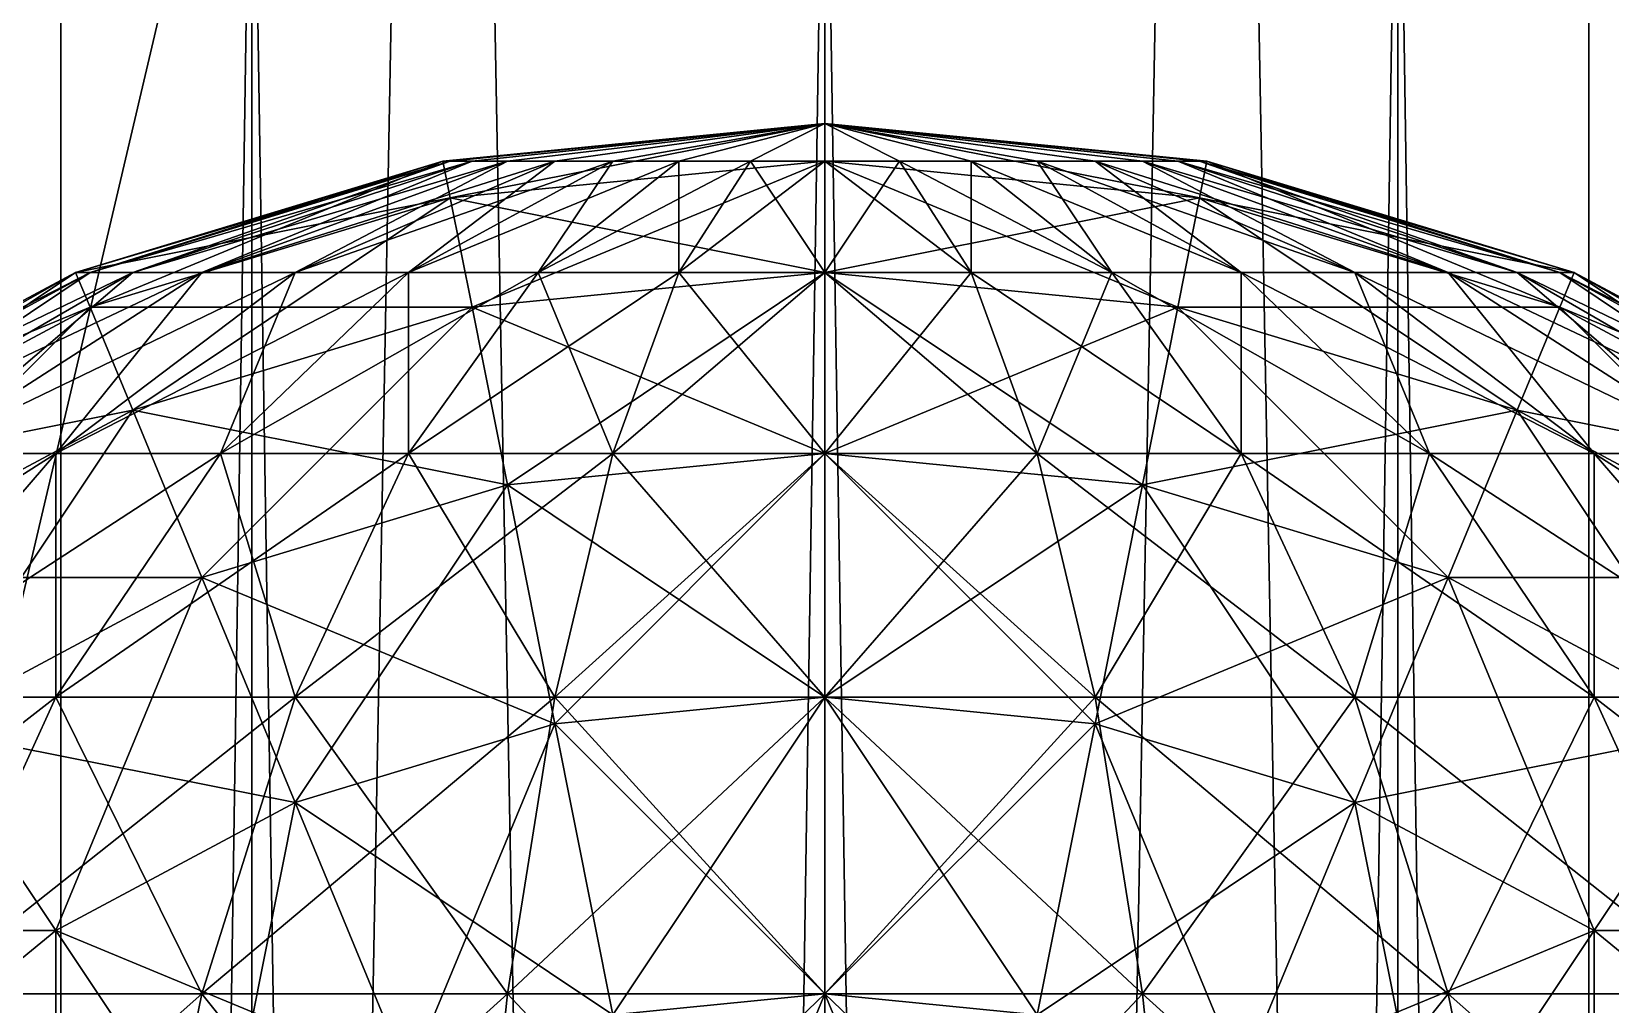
# Model space of a CAD drawing. Header units: millimetres. Extents: x -510 to 550, y -577 to 577.
# Drawn here: x 426.76 to 433.21, y -380.6 to -376.62 of the extents above; entities that cross this region are included whole.
import ezdxf

# ---------------------------------------------------------------- set-up
doc = ezdxf.new("R2010")
doc.units = ezdxf.units.MM
for name, color, linetype, true_color in [('front_right_fork_1', 7, 'Continuous', 0x5c6b75), ('front_right_fork_top', 7, 'Continuous', 0x5c6b75), ('front_right_support_collision', 7, 'Continuous', 0x5c6b75), ('structure_right_front_axle', 7, 'Continuous', 0x5c6b75), ('structure_right_front_bridge', 7, 'Continuous', 0x5c6b75)]:
    doc.layers.add(name, color=color, linetype=linetype, true_color=true_color)

msp = doc.modelspace()

# ---------------------------------------------------------------- linework, layer by layer
at = {"layer": 'front_right_fork_1', "true_color": 0x5c6b75}
for points in [[(430, -377.1537, -281.5607), (428.4393, -377.1537, -280), (430, -377, -280)], [(430, -377, -280), (428.4393, -377.1537, -280), (428.4393, -377.1537, -145)], [(430, -377, -280), (428.4393, -377.1537, -145), (430, -377, -145)], [(430, -377, -145), (428.4393, -377.1537, -145), (428.4693, -377.3045, -143.4393)], [(430, -377, -145), (428.4693, -377.3045, -143.4393), (430, -377.1537, -143.4393)], [(431.5307, -377.3045, -281.5607), (430, -377.1537, -281.5607), (430, -377, -280)], [(431.5307, -377.3045, -281.5607), (430, -377, -280), (431.5607, -377.1537, -280)], [(431.5607, -377.1537, -280), (430, -377, -280), (430, -377, -145)], [(431.5607, -377.1537, -280), (430, -377, -145), (431.5607, -377.1537, -145)], [(431.5607, -377.1537, -145), (430, -377, -145), (430, -377.1537, -143.4393)], [(428.4693, -377.3045, -281.5607), (426.9385, -377.609, -280), (428.4393, -377.1537, -280)], [(428.4393, -377.1537, -280), (426.9385, -377.609, -280), (426.9385, -377.609, -145)], [(428.4393, -377.1537, -280), (426.9385, -377.609, -145), (428.4393, -377.1537, -145)], [(428.4393, -377.1537, -145), (426.9385, -377.609, -145), (426.9974, -377.751, -143.4393)], [(428.4393, -377.1537, -145), (426.9974, -377.751, -143.4393), (428.4693, -377.3045, -143.4393)], [(430, -377.1537, -281.5607), (428.4693, -377.3045, -281.5607), (428.4393, -377.1537, -280)], [(430, -377.609, -283.0615), (428.4693, -377.3045, -281.5607), (430, -377.1537, -281.5607)], [(430, -377.1537, -143.4393), (428.4693, -377.3045, -143.4393), (428.5581, -377.751, -141.9385)], [(430, -377.1537, -143.4393), (428.5581, -377.751, -141.9385), (430, -377.609, -141.9385)], [(431.4419, -377.751, -283.0615), (430, -377.609, -283.0615), (430, -377.1537, -281.5607)], [(431.4419, -377.751, -283.0615), (430, -377.1537, -281.5607), (431.5307, -377.3045, -281.5607)], [(431.5607, -377.1537, -145), (430, -377.1537, -143.4393), (431.5307, -377.3045, -143.4393)], [(431.5307, -377.3045, -143.4393), (430, -377.1537, -143.4393), (430, -377.609, -141.9385)], [(433.0026, -377.751, -281.5607), (431.5307, -377.3045, -281.5607), (431.5607, -377.1537, -280)], [(433.0615, -377.609, -145), (431.5607, -377.1537, -145), (431.5307, -377.3045, -143.4393)], [(433.0026, -377.751, -281.5607), (431.5607, -377.1537, -280), (433.0615, -377.609, -280)], [(433.0615, -377.609, -280), (431.5607, -377.1537, -280), (431.5607, -377.1537, -145)], [(433.0615, -377.609, -280), (431.5607, -377.1537, -145), (433.0615, -377.609, -145)], [(428.4693, -377.3045, -281.5607), (426.9974, -377.751, -281.5607), (426.9385, -377.609, -280)], [(428.5581, -377.751, -283.0615), (426.9974, -377.751, -281.5607), (428.4693, -377.3045, -281.5607)], [(428.4693, -377.3045, -143.4393), (426.9974, -377.751, -143.4393), (427.1716, -378.1716, -141.9385)], [(428.4693, -377.3045, -143.4393), (427.1716, -378.1716, -141.9385), (428.5581, -377.751, -141.9385)], [(430, -377.609, -283.0615), (428.5581, -377.751, -283.0615), (428.4693, -377.3045, -281.5607)], [(431.5307, -377.3045, -143.4393), (430, -377.609, -141.9385), (431.4419, -377.751, -141.9385)], [(432.8284, -378.1716, -283.0615), (431.4419, -377.751, -283.0615), (431.5307, -377.3045, -281.5607)], [(433.0026, -377.751, -143.4393), (431.5307, -377.3045, -143.4393), (431.4419, -377.751, -141.9385)], [(432.8284, -378.1716, -283.0615), (431.5307, -377.3045, -281.5607), (433.0026, -377.751, -281.5607)], [(433.0615, -377.609, -145), (431.5307, -377.3045, -143.4393), (433.0026, -377.751, -143.4393)], [(426.9974, -377.751, -281.5607), (425.5554, -378.3482, -280), (426.9385, -377.609, -280)], [(426.9385, -377.609, -280), (425.5554, -378.3482, -280), (425.5554, -378.3482, -145)], [(426.9385, -377.609, -280), (425.5554, -378.3482, -145), (426.9385, -377.609, -145)], [(426.9385, -377.609, -145), (425.5554, -378.3482, -145), (425.6408, -378.4761, -143.4393)], [(426.9385, -377.609, -145), (425.6408, -378.4761, -143.4393), (426.9974, -377.751, -143.4393)], [(430, -378.3482, -284.4446), (428.5581, -377.751, -283.0615), (430, -377.609, -283.0615)], [(430, -377.609, -141.9385), (428.5581, -377.751, -141.9385), (428.7023, -378.4761, -140.5554)], [(430, -377.609, -141.9385), (428.7023, -378.4761, -140.5554), (430, -378.3482, -140.5554)], [(431.2977, -378.4761, -284.4446), (430, -378.3482, -284.4446), (430, -377.609, -283.0615)], [(431.2977, -378.4761, -284.4446), (430, -377.609, -283.0615), (431.4419, -377.751, -283.0615)], [(431.4419, -377.751, -141.9385), (430, -377.609, -141.9385), (430, -378.3482, -140.5554)], [(434.3592, -378.4761, -281.5607), (433.0026, -377.751, -281.5607), (433.0615, -377.609, -280)], [(434.4446, -378.3482, -145), (433.0615, -377.609, -145), (433.0026, -377.751, -143.4393)], [(434.3592, -378.4761, -281.5607), (433.0615, -377.609, -280), (434.4446, -378.3482, -280)], [(434.4446, -378.3482, -280), (433.0615, -377.609, -280), (433.0615, -377.609, -145)], [(434.4446, -378.3482, -280), (433.0615, -377.609, -145), (434.4446, -378.3482, -145)], [(426.9974, -377.751, -281.5607), (425.6408, -378.4761, -281.5607), (425.5554, -378.3482, -280)], [(427.1716, -378.1716, -283.0615), (425.6408, -378.4761, -281.5607), (426.9974, -377.751, -281.5607)], [(426.9974, -377.751, -143.4393), (425.6408, -378.4761, -143.4393), (425.8938, -378.8546, -141.9385)], [(426.9974, -377.751, -143.4393), (425.8938, -378.8546, -141.9385), (427.1716, -378.1716, -141.9385)], [(428.5581, -377.751, -283.0615), (427.1716, -378.1716, -283.0615), (426.9974, -377.751, -281.5607)], [(428.7023, -378.4761, -284.4446), (427.1716, -378.1716, -283.0615), (428.5581, -377.751, -283.0615)], [(428.5581, -377.751, -141.9385), (427.1716, -378.1716, -141.9385), (427.4545, -378.8546, -140.5554)], [(428.5581, -377.751, -141.9385), (427.4545, -378.8546, -140.5554), (428.7023, -378.4761, -140.5554)], [(430, -378.3482, -284.4446), (428.7023, -378.4761, -284.4446), (428.5581, -377.751, -283.0615)], [(431.4419, -377.751, -141.9385), (430, -378.3482, -140.5554), (431.2977, -378.4761, -140.5554)], [(432.5455, -378.8546, -284.4446), (431.2977, -378.4761, -284.4446), (431.4419, -377.751, -283.0615)], [(432.8284, -378.1716, -141.9385), (431.4419, -377.751, -141.9385), (431.2977, -378.4761, -140.5554)], [(432.5455, -378.8546, -284.4446), (431.4419, -377.751, -283.0615), (432.8284, -378.1716, -283.0615)], [(433.0026, -377.751, -143.4393), (431.4419, -377.751, -141.9385), (432.8284, -378.1716, -141.9385)], [(434.1062, -378.8546, -283.0615), (432.8284, -378.1716, -283.0615), (433.0026, -377.751, -281.5607)], [(434.3592, -378.4761, -143.4393), (433.0026, -377.751, -143.4393), (432.8284, -378.1716, -141.9385)], [(434.1062, -378.8546, -283.0615), (433.0026, -377.751, -281.5607), (434.3592, -378.4761, -281.5607)], [(434.4446, -378.3482, -145), (433.0026, -377.751, -143.4393), (434.3592, -378.4761, -143.4393)], [(427.1716, -378.1716, -283.0615), (425.8938, -378.8546, -283.0615), (425.6408, -378.4761, -281.5607)], [(427.4545, -378.8546, -284.4446), (425.8938, -378.8546, -283.0615), (427.1716, -378.1716, -283.0615)], [(427.1716, -378.1716, -141.9385), (425.8938, -378.8546, -141.9385), (426.3045, -379.4693, -140.5554)], [(427.1716, -378.1716, -141.9385), (426.3045, -379.4693, -140.5554), (427.4545, -378.8546, -140.5554)], [(428.7023, -378.4761, -284.4446), (427.4545, -378.8546, -284.4446), (427.1716, -378.1716, -283.0615)], [(432.8284, -378.1716, -141.9385), (431.2977, -378.4761, -140.5554), (432.5455, -378.8546, -140.5554)], [(433.6955, -379.4693, -284.4446), (432.5455, -378.8546, -284.4446), (432.8284, -378.1716, -283.0615)], [(434.1062, -378.8546, -141.9385), (432.8284, -378.1716, -141.9385), (432.5455, -378.8546, -140.5554)], [(433.6955, -379.4693, -284.4446), (432.8284, -378.1716, -283.0615), (434.1062, -378.8546, -283.0615)], [(434.3592, -378.4761, -143.4393), (432.8284, -378.1716, -141.9385), (434.1062, -378.8546, -141.9385)], [(430, -379.3431, -285.6569), (428.7023, -378.4761, -284.4446), (430, -378.3482, -284.4446)], [(430, -378.3482, -140.5554), (428.7023, -378.4761, -140.5554), (428.8964, -379.4518, -139.3431)], [(430, -378.3482, -140.5554), (428.8964, -379.4518, -139.3431), (430, -379.3431, -139.3431)], [(431.1036, -379.4518, -285.6569), (430, -379.3431, -285.6569), (430, -378.3482, -284.4446)], [(431.1036, -379.4518, -285.6569), (430, -378.3482, -284.4446), (431.2977, -378.4761, -284.4446)], [(431.2977, -378.4761, -140.5554), (430, -378.3482, -140.5554), (430, -379.3431, -139.3431)], [(428.8964, -379.4518, -285.6569), (427.4545, -378.8546, -284.4446), (428.7023, -378.4761, -284.4446)], [(428.7023, -378.4761, -140.5554), (427.4545, -378.8546, -140.5554), (427.8352, -379.7737, -139.3431)], [(428.7023, -378.4761, -140.5554), (427.8352, -379.7737, -139.3431), (428.8964, -379.4518, -139.3431)], [(430, -379.3431, -285.6569), (428.8964, -379.4518, -285.6569), (428.7023, -378.4761, -284.4446)], [(431.2977, -378.4761, -140.5554), (430, -379.3431, -139.3431), (431.1036, -379.4518, -139.3431)], [(432.1648, -379.7737, -285.6569), (431.1036, -379.4518, -285.6569), (431.2977, -378.4761, -284.4446)], [(432.5455, -378.8546, -140.5554), (431.2977, -378.4761, -140.5554), (431.1036, -379.4518, -139.3431)], [(432.1648, -379.7737, -285.6569), (431.2977, -378.4761, -284.4446), (432.5455, -378.8546, -284.4446)], [(427.4545, -378.8546, -284.4446), (426.3045, -379.4693, -284.4446), (425.8938, -378.8546, -283.0615)], [(427.8352, -379.7737, -285.6569), (426.3045, -379.4693, -284.4446), (427.4545, -378.8546, -284.4446)], [(427.4545, -378.8546, -140.5554), (426.3045, -379.4693, -140.5554), (426.8572, -380.2965, -139.3431)], [(427.4545, -378.8546, -140.5554), (426.8572, -380.2965, -139.3431), (427.8352, -379.7737, -139.3431)], [(428.8964, -379.4518, -285.6569), (427.8352, -379.7737, -285.6569), (427.4545, -378.8546, -284.4446)], [(432.5455, -378.8546, -140.5554), (431.1036, -379.4518, -139.3431), (432.1648, -379.7737, -139.3431)], [(433.1428, -380.2965, -285.6569), (432.1648, -379.7737, -285.6569), (432.5455, -378.8546, -284.4446)], [(433.6955, -379.4693, -140.5554), (432.5455, -378.8546, -140.5554), (432.1648, -379.7737, -139.3431)], [(433.1428, -380.2965, -285.6569), (432.5455, -378.8546, -284.4446), (433.6955, -379.4693, -284.4446)], [(434.1062, -378.8546, -141.9385), (432.5455, -378.8546, -140.5554), (433.6955, -379.4693, -140.5554)], [(430, -380.5554, -286.6518), (428.8964, -379.4518, -285.6569), (430, -379.3431, -285.6569)], [(430, -379.3431, -139.3431), (428.8964, -379.4518, -139.3431), (429.1329, -380.6408, -138.3482)], [(430, -379.3431, -139.3431), (429.1329, -380.6408, -138.3482), (430, -380.5554, -138.3482)], [(430.8671, -380.6408, -286.6518), (430, -380.5554, -286.6518), (430, -379.3431, -285.6569)], [(430.8671, -380.6408, -286.6518), (430, -379.3431, -285.6569), (431.1036, -379.4518, -285.6569)], [(431.1036, -379.4518, -139.3431), (430, -379.3431, -139.3431), (430, -380.5554, -138.3482)], [(426.8572, -380.2965, -285.6569), (425.2965, -380.2965, -284.4446), (426.3045, -379.4693, -284.4446)], [(426.3045, -379.4693, -140.5554), (426, -381, -139.3431), (426.8572, -380.2965, -139.3431)], [(427.8352, -379.7737, -285.6569), (426.8572, -380.2965, -285.6569), (426.3045, -379.4693, -284.4446)], [(429.1329, -380.6408, -286.6518), (427.8352, -379.7737, -285.6569), (428.8964, -379.4518, -285.6569)], [(428.8964, -379.4518, -139.3431), (427.8352, -379.7737, -139.3431), (428.2991, -380.8938, -138.3482)], [(428.8964, -379.4518, -139.3431), (428.2991, -380.8938, -138.3482), (429.1329, -380.6408, -138.3482)], [(430, -380.5554, -286.6518), (429.1329, -380.6408, -286.6518), (428.8964, -379.4518, -285.6569)], [(431.1036, -379.4518, -139.3431), (430, -380.5554, -138.3482), (430.8671, -380.6408, -138.3482)], [(431.7009, -380.8938, -286.6518), (430.8671, -380.6408, -286.6518), (431.1036, -379.4518, -285.6569)], [(432.1648, -379.7737, -139.3431), (431.1036, -379.4518, -139.3431), (430.8671, -380.6408, -138.3482)], [(431.7009, -380.8938, -286.6518), (431.1036, -379.4518, -285.6569), (432.1648, -379.7737, -285.6569)], [(433.6955, -379.4693, -140.5554), (432.1648, -379.7737, -139.3431), (433.1428, -380.2965, -139.3431)], [(434, -381, -285.6569), (433.1428, -380.2965, -285.6569), (433.6955, -379.4693, -284.4446)], [(434.7035, -380.2965, -140.5554), (433.6955, -379.4693, -140.5554), (433.1428, -380.2965, -139.3431)], [(428.2991, -380.8938, -286.6518), (426.8572, -380.2965, -285.6569), (427.8352, -379.7737, -285.6569)], [(427.8352, -379.7737, -139.3431), (426.8572, -380.2965, -139.3431), (427.5307, -381.3045, -138.3482)], [(427.8352, -379.7737, -139.3431), (427.5307, -381.3045, -138.3482), (428.2991, -380.8938, -138.3482)], [(429.1329, -380.6408, -286.6518), (428.2991, -380.8938, -286.6518), (427.8352, -379.7737, -285.6569)], [(432.1648, -379.7737, -139.3431), (430.8671, -380.6408, -138.3482), (431.7009, -380.8938, -138.3482)], [(432.4693, -381.3045, -286.6518), (431.7009, -380.8938, -286.6518), (432.1648, -379.7737, -285.6569)], [(433.1428, -380.2965, -139.3431), (432.1648, -379.7737, -139.3431), (431.7009, -380.8938, -138.3482)], [(432.4693, -381.3045, -286.6518), (432.1648, -379.7737, -285.6569), (433.1428, -380.2965, -285.6569)], [(426.8572, -380.2965, -285.6569), (426, -381, -285.6569), (425.2965, -380.2965, -284.4446)], [(427.5307, -381.3045, -286.6518), (426, -381, -285.6569), (426.8572, -380.2965, -285.6569)], [(426.8572, -380.2965, -139.3431), (426, -381, -139.3431), (426.8572, -381.8572, -138.3482)], [(428.2991, -380.8938, -286.6518), (427.5307, -381.3045, -286.6518), (426.8572, -380.2965, -285.6569)], [(426.8572, -380.2965, -139.3431), (426.8572, -381.8572, -138.3482), (427.5307, -381.3045, -138.3482)], [(433.1428, -380.2965, -139.3431), (431.7009, -380.8938, -138.3482), (432.4693, -381.3045, -138.3482)], [(433.1428, -381.8572, -286.6518), (432.4693, -381.3045, -286.6518), (433.1428, -380.2965, -285.6569)], [(434, -381, -139.3431), (433.1428, -380.2965, -139.3431), (432.4693, -381.3045, -138.3482)], [(433.1428, -381.8572, -286.6518), (433.1428, -380.2965, -285.6569), (434, -381, -285.6569)], [(434.7035, -380.2965, -140.5554), (433.1428, -380.2965, -139.3431), (434, -381, -139.3431)], [(430, -381.9385, -287.391), (429.1329, -380.6408, -286.6518), (430, -380.5554, -286.6518)], [(430, -380.5554, -138.3482), (429.1329, -380.6408, -138.3482), (429.4027, -381.9974, -137.609)], [(430, -380.5554, -138.3482), (429.4027, -381.9974, -137.609), (430, -381.9385, -137.609)], [(430.5973, -381.9974, -287.391), (430, -381.9385, -287.391), (430, -380.5554, -286.6518)], [(430.5973, -381.9974, -287.391), (430, -380.5554, -286.6518), (430.8671, -380.6408, -286.6518)], [(430.8671, -380.6408, -138.3482), (430, -380.5554, -138.3482), (430, -381.9385, -137.609)]]:
    msp.add_3dface(points, dxfattribs=at)
at = {"layer": 'front_right_fork_top', "true_color": 0x5c6b75}
for points in [[(430, -377, -145), (428.4393, -377.1537, -145), (428.4693, -377.1537, -144.6955)], [(430, -377, -145), (428.4693, -377.1537, -145.3045), (428.4393, -377.1537, -145)], [(430, -377, -145), (428.4693, -377.1537, -144.6955), (428.5581, -377.1537, -144.4027)], [(430, -377, -145), (428.5581, -377.1537, -145.5973), (428.4693, -377.1537, -145.3045)], [(430, -377, -145), (428.5581, -377.1537, -144.4027), (428.7023, -377.1537, -144.1329)], [(430, -377, -145), (428.7023, -377.1537, -145.8671), (428.5581, -377.1537, -145.5973)], [(430, -377, -145), (428.7023, -377.1537, -144.1329), (428.8964, -377.1537, -143.8964)], [(430, -377, -145), (428.8964, -377.1537, -146.1036), (428.7023, -377.1537, -145.8671)], [(430, -377, -145), (428.8964, -377.1537, -143.8964), (429.1329, -377.1537, -143.7023)], [(430, -377, -145), (429.1329, -377.1537, -146.2977), (428.8964, -377.1537, -146.1036)], [(430, -377, -145), (429.1329, -377.1537, -143.7023), (429.4027, -377.1537, -143.5581)], [(430, -377, -145), (429.4027, -377.1537, -146.4419), (429.1329, -377.1537, -146.2977)], [(430, -377, -145), (429.4027, -377.1537, -143.5581), (429.6955, -377.1537, -143.4693)], [(430, -377, -145), (429.6955, -377.1537, -146.5307), (429.4027, -377.1537, -146.4419)], [(430, -377, -145), (429.6955, -377.1537, -143.4693), (430, -377.1537, -143.4393)], [(430, -377, -145), (430, -377.1537, -146.5607), (429.6955, -377.1537, -146.5307)], [(430, -377, -145), (431.5307, -377.1537, -144.6955), (431.5607, -377.1537, -145)], [(430, -377, -145), (431.4419, -377.1537, -144.4027), (431.5307, -377.1537, -144.6955)], [(430, -377, -145), (431.2977, -377.1537, -144.1329), (431.4419, -377.1537, -144.4027)], [(430, -377, -145), (431.1036, -377.1537, -143.8964), (431.2977, -377.1537, -144.1329)], [(430, -377, -145), (430.8671, -377.1537, -143.7023), (431.1036, -377.1537, -143.8964)], [(430, -377, -145), (430.5973, -377.1537, -143.5581), (430.8671, -377.1537, -143.7023)], [(430, -377, -145), (430.3045, -377.1537, -143.4693), (430.5973, -377.1537, -143.5581)], [(430, -377, -145), (430, -377.1537, -143.4393), (430.3045, -377.1537, -143.4693)], [(430, -377, -145), (430.3045, -377.1537, -146.5307), (430, -377.1537, -146.5607)], [(430, -377, -145), (430.5973, -377.1537, -146.4419), (430.3045, -377.1537, -146.5307)], [(430, -377, -145), (430.8671, -377.1537, -146.2977), (430.5973, -377.1537, -146.4419)], [(430, -377, -145), (431.1036, -377.1537, -146.1036), (430.8671, -377.1537, -146.2977)], [(430, -377, -145), (431.2977, -377.1537, -145.8671), (431.1036, -377.1537, -146.1036)], [(430, -377, -145), (431.4419, -377.1537, -145.5973), (431.2977, -377.1537, -145.8671)], [(430, -377, -145), (431.5307, -377.1537, -145.3045), (431.4419, -377.1537, -145.5973)], [(430, -377, -145), (431.5607, -377.1537, -145), (431.5307, -377.1537, -145.3045)], [(428.4693, -377.1537, -144.6955), (428.4393, -377.1537, -145), (426.9385, -377.609, -145)], [(428.4693, -377.1537, -144.6955), (426.9385, -377.609, -145), (426.9974, -377.609, -144.4027)], [(428.4393, -377.1537, -145), (426.9974, -377.609, -145.5973), (426.9385, -377.609, -145)], [(428.5581, -377.1537, -144.4027), (428.4693, -377.1537, -144.6955), (426.9974, -377.609, -144.4027)], [(428.5581, -377.1537, -144.4027), (426.9974, -377.609, -144.4027), (427.1716, -377.609, -143.8284)], [(428.4393, -377.1537, -145), (428.4693, -377.1537, -145.3045), (426.9974, -377.609, -145.5973)], [(428.4693, -377.1537, -145.3045), (427.1716, -377.609, -146.1716), (426.9974, -377.609, -145.5973)], [(428.7023, -377.1537, -144.1329), (428.5581, -377.1537, -144.4027), (427.1716, -377.609, -143.8284)], [(428.7023, -377.1537, -144.1329), (427.1716, -377.609, -143.8284), (427.4545, -377.609, -143.2991)], [(428.4693, -377.1537, -145.3045), (428.5581, -377.1537, -145.5973), (427.1716, -377.609, -146.1716)], [(428.5581, -377.1537, -145.5973), (427.4545, -377.609, -146.7009), (427.1716, -377.609, -146.1716)], [(428.8964, -377.1537, -143.8964), (428.7023, -377.1537, -144.1329), (427.4545, -377.609, -143.2991)], [(428.8964, -377.1537, -143.8964), (427.4545, -377.609, -143.2991), (427.8352, -377.609, -142.8352)], [(428.5581, -377.1537, -145.5973), (428.7023, -377.1537, -145.8671), (427.4545, -377.609, -146.7009)], [(428.7023, -377.1537, -145.8671), (427.8352, -377.609, -147.1648), (427.4545, -377.609, -146.7009)], [(429.1329, -377.1537, -143.7023), (428.8964, -377.1537, -143.8964), (427.8352, -377.609, -142.8352)], [(429.1329, -377.1537, -143.7023), (427.8352, -377.609, -142.8352), (428.2991, -377.609, -142.4545)], [(428.7023, -377.1537, -145.8671), (428.8964, -377.1537, -146.1036), (427.8352, -377.609, -147.1648)], [(428.8964, -377.1537, -146.1036), (428.2991, -377.609, -147.5455), (427.8352, -377.609, -147.1648)], [(429.4027, -377.1537, -143.5581), (429.1329, -377.1537, -143.7023), (428.2991, -377.609, -142.4545)], [(429.4027, -377.1537, -143.5581), (428.2991, -377.609, -142.4545), (428.8284, -377.609, -142.1716)], [(428.8964, -377.1537, -146.1036), (429.1329, -377.1537, -146.2977), (428.2991, -377.609, -147.5455)], [(429.1329, -377.1537, -146.2977), (428.8284, -377.609, -147.8284), (428.2991, -377.609, -147.5455)], [(429.6955, -377.1537, -143.4693), (429.4027, -377.1537, -143.5581), (428.8284, -377.609, -142.1716)], [(429.6955, -377.1537, -143.4693), (428.8284, -377.609, -142.1716), (429.4027, -377.609, -141.9974)], [(429.1329, -377.1537, -146.2977), (429.4027, -377.1537, -146.4419), (428.8284, -377.609, -147.8284)], [(429.4027, -377.1537, -146.4419), (429.4027, -377.609, -148.0026), (428.8284, -377.609, -147.8284)], [(430, -377.1537, -143.4393), (429.6955, -377.1537, -143.4693), (429.4027, -377.609, -141.9974)], [(430, -377.1537, -143.4393), (429.4027, -377.609, -141.9974), (430, -377.609, -141.9385)], [(429.4027, -377.1537, -146.4419), (429.6955, -377.1537, -146.5307), (429.4027, -377.609, -148.0026)], [(429.6955, -377.1537, -146.5307), (430, -377.609, -148.0615), (429.4027, -377.609, -148.0026)], [(429.6955, -377.1537, -146.5307), (430, -377.1537, -146.5607), (430, -377.609, -148.0615)], [(430.3045, -377.1537, -143.4693), (430, -377.1537, -143.4393), (430, -377.609, -141.9385)], [(430.3045, -377.1537, -143.4693), (430, -377.609, -141.9385), (430.5973, -377.609, -141.9974)], [(430, -377.1537, -146.5607), (430.3045, -377.1537, -146.5307), (430.5973, -377.609, -148.0026)], [(430, -377.1537, -146.5607), (430.5973, -377.609, -148.0026), (430, -377.609, -148.0615)], [(430.5973, -377.1537, -143.5581), (430.3045, -377.1537, -143.4693), (430.5973, -377.609, -141.9974)], [(430.3045, -377.1537, -146.5307), (430.5973, -377.1537, -146.4419), (431.1716, -377.609, -147.8284)], [(430.3045, -377.1537, -146.5307), (431.1716, -377.609, -147.8284), (430.5973, -377.609, -148.0026)], [(430.8671, -377.1537, -143.7023), (430.5973, -377.1537, -143.5581), (431.1716, -377.609, -142.1716)], [(430.5973, -377.1537, -143.5581), (430.5973, -377.609, -141.9974), (431.1716, -377.609, -142.1716)], [(430.5973, -377.1537, -146.4419), (430.8671, -377.1537, -146.2977), (431.7009, -377.609, -147.5455)], [(430.5973, -377.1537, -146.4419), (431.7009, -377.609, -147.5455), (431.1716, -377.609, -147.8284)], [(431.1036, -377.1537, -143.8964), (430.8671, -377.1537, -143.7023), (431.7009, -377.609, -142.4545)], [(430.8671, -377.1537, -143.7023), (431.1716, -377.609, -142.1716), (431.7009, -377.609, -142.4545)], [(430.8671, -377.1537, -146.2977), (431.1036, -377.1537, -146.1036), (432.1648, -377.609, -147.1648)], [(430.8671, -377.1537, -146.2977), (432.1648, -377.609, -147.1648), (431.7009, -377.609, -147.5455)], [(431.2977, -377.1537, -144.1329), (431.1036, -377.1537, -143.8964), (432.1648, -377.609, -142.8352)], [(431.1036, -377.1537, -143.8964), (431.7009, -377.609, -142.4545), (432.1648, -377.609, -142.8352)], [(431.1036, -377.1537, -146.1036), (431.2977, -377.1537, -145.8671), (432.5455, -377.609, -146.7009)], [(431.1036, -377.1537, -146.1036), (432.5455, -377.609, -146.7009), (432.1648, -377.609, -147.1648)], [(431.4419, -377.1537, -144.4027), (431.2977, -377.1537, -144.1329), (432.5455, -377.609, -143.2991)], [(431.2977, -377.1537, -144.1329), (432.1648, -377.609, -142.8352), (432.5455, -377.609, -143.2991)], [(431.2977, -377.1537, -145.8671), (431.4419, -377.1537, -145.5973), (432.8284, -377.609, -146.1716)], [(431.2977, -377.1537, -145.8671), (432.8284, -377.609, -146.1716), (432.5455, -377.609, -146.7009)], [(431.5307, -377.1537, -144.6955), (431.4419, -377.1537, -144.4027), (432.8284, -377.609, -143.8284)], [(431.4419, -377.1537, -144.4027), (432.5455, -377.609, -143.2991), (432.8284, -377.609, -143.8284)], [(431.4419, -377.1537, -145.5973), (431.5307, -377.1537, -145.3045), (433.0026, -377.609, -145.5973)], [(431.4419, -377.1537, -145.5973), (433.0026, -377.609, -145.5973), (432.8284, -377.609, -146.1716)], [(431.5607, -377.1537, -145), (431.5307, -377.1537, -144.6955), (433.0026, -377.609, -144.4027)], [(431.5307, -377.1537, -144.6955), (432.8284, -377.609, -143.8284), (433.0026, -377.609, -144.4027)], [(431.5307, -377.1537, -145.3045), (431.5607, -377.1537, -145), (433.0615, -377.609, -145)], [(431.5307, -377.1537, -145.3045), (433.0615, -377.609, -145), (433.0026, -377.609, -145.5973)], [(431.5607, -377.1537, -145), (433.0026, -377.609, -144.4027), (433.0615, -377.609, -145)], [(426.9974, -377.609, -144.4027), (426.9385, -377.609, -145), (425.5554, -378.3482, -145)], [(426.9974, -377.609, -144.4027), (425.5554, -378.3482, -145), (425.6408, -378.3482, -144.1329)], [(426.9385, -377.609, -145), (425.6408, -378.3482, -145.8671), (425.5554, -378.3482, -145)], [(427.1716, -377.609, -143.8284), (426.9974, -377.609, -144.4027), (425.6408, -378.3482, -144.1329)], [(427.1716, -377.609, -143.8284), (425.6408, -378.3482, -144.1329), (425.8938, -378.3482, -143.2991)], [(426.9385, -377.609, -145), (426.9974, -377.609, -145.5973), (425.6408, -378.3482, -145.8671)], [(426.9974, -377.609, -145.5973), (425.8938, -378.3482, -146.7009), (425.6408, -378.3482, -145.8671)], [(427.4545, -377.609, -143.2991), (427.1716, -377.609, -143.8284), (425.8938, -378.3482, -143.2991)], [(427.4545, -377.609, -143.2991), (425.8938, -378.3482, -143.2991), (426.3045, -378.3482, -142.5307)], [(426.9974, -377.609, -145.5973), (427.1716, -377.609, -146.1716), (425.8938, -378.3482, -146.7009)], [(427.1716, -377.609, -146.1716), (426.3045, -378.3482, -147.4693), (425.8938, -378.3482, -146.7009)], [(427.8352, -377.609, -142.8352), (427.4545, -377.609, -143.2991), (426.3045, -378.3482, -142.5307)], [(427.8352, -377.609, -142.8352), (426.3045, -378.3482, -142.5307), (426.8572, -378.3482, -141.8572)], [(427.1716, -377.609, -146.1716), (427.4545, -377.609, -146.7009), (426.3045, -378.3482, -147.4693)], [(427.4545, -377.609, -146.7009), (426.8572, -378.3482, -148.1428), (426.3045, -378.3482, -147.4693)], [(428.2991, -377.609, -142.4545), (427.8352, -377.609, -142.8352), (426.8572, -378.3482, -141.8572)], [(428.2991, -377.609, -142.4545), (426.8572, -378.3482, -141.8572), (427.5307, -378.3482, -141.3045)], [(427.4545, -377.609, -146.7009), (427.8352, -377.609, -147.1648), (426.8572, -378.3482, -148.1428)], [(427.8352, -377.609, -147.1648), (427.5307, -378.3482, -148.6955), (426.8572, -378.3482, -148.1428)], [(428.8284, -377.609, -142.1716), (428.2991, -377.609, -142.4545), (427.5307, -378.3482, -141.3045)], [(428.8284, -377.609, -142.1716), (427.5307, -378.3482, -141.3045), (428.2991, -378.3482, -140.8938)], [(427.8352, -377.609, -147.1648), (428.2991, -377.609, -147.5455), (427.5307, -378.3482, -148.6955)], [(428.2991, -377.609, -147.5455), (428.2991, -378.3482, -149.1062), (427.5307, -378.3482, -148.6955)], [(429.4027, -377.609, -141.9974), (428.8284, -377.609, -142.1716), (428.2991, -378.3482, -140.8938)], [(429.4027, -377.609, -141.9974), (428.2991, -378.3482, -140.8938), (429.1329, -378.3482, -140.6408)], [(428.2991, -377.609, -147.5455), (428.8284, -377.609, -147.8284), (428.2991, -378.3482, -149.1062)], [(428.8284, -377.609, -147.8284), (429.1329, -378.3482, -149.3592), (428.2991, -378.3482, -149.1062)], [(428.8284, -377.609, -147.8284), (429.4027, -377.609, -148.0026), (429.1329, -378.3482, -149.3592)], [(430, -377.609, -141.9385), (429.4027, -377.609, -141.9974), (429.1329, -378.3482, -140.6408)], [(430, -377.609, -141.9385), (429.1329, -378.3482, -140.6408), (430, -378.3482, -140.5554)], [(429.4027, -377.609, -148.0026), (430, -378.3482, -149.4446), (429.1329, -378.3482, -149.3592)], [(429.4027, -377.609, -148.0026), (430, -377.609, -148.0615), (430, -378.3482, -149.4446)], [(430.5973, -377.609, -141.9974), (430, -377.609, -141.9385), (430, -378.3482, -140.5554)], [(430.5973, -377.609, -141.9974), (430, -378.3482, -140.5554), (430.8671, -378.3482, -140.6408)], [(430, -377.609, -148.0615), (430.5973, -377.609, -148.0026), (430.8671, -378.3482, -149.3592)], [(430, -377.609, -148.0615), (430.8671, -378.3482, -149.3592), (430, -378.3482, -149.4446)], [(431.1716, -377.609, -142.1716), (430.5973, -377.609, -141.9974), (430.8671, -378.3482, -140.6408)], [(430.5973, -377.609, -148.0026), (431.1716, -377.609, -147.8284), (431.7009, -378.3482, -149.1062)], [(430.5973, -377.609, -148.0026), (431.7009, -378.3482, -149.1062), (430.8671, -378.3482, -149.3592)], [(431.1716, -377.609, -142.1716), (430.8671, -378.3482, -140.6408), (431.7009, -378.3482, -140.8938)], [(431.7009, -377.609, -142.4545), (431.1716, -377.609, -142.1716), (431.7009, -378.3482, -140.8938)], [(431.1716, -377.609, -147.8284), (431.7009, -377.609, -147.5455), (432.4693, -378.3482, -148.6955)], [(431.1716, -377.609, -147.8284), (432.4693, -378.3482, -148.6955), (431.7009, -378.3482, -149.1062)], [(432.1648, -377.609, -142.8352), (431.7009, -377.609, -142.4545), (432.4693, -378.3482, -141.3045)], [(431.7009, -377.609, -142.4545), (431.7009, -378.3482, -140.8938), (432.4693, -378.3482, -141.3045)], [(431.7009, -377.609, -147.5455), (432.1648, -377.609, -147.1648), (433.1428, -378.3482, -148.1428)], [(431.7009, -377.609, -147.5455), (433.1428, -378.3482, -148.1428), (432.4693, -378.3482, -148.6955)], [(432.5455, -377.609, -143.2991), (432.1648, -377.609, -142.8352), (433.1428, -378.3482, -141.8572)], [(432.1648, -377.609, -142.8352), (432.4693, -378.3482, -141.3045), (433.1428, -378.3482, -141.8572)], [(432.1648, -377.609, -147.1648), (432.5455, -377.609, -146.7009), (433.6955, -378.3482, -147.4693)], [(432.1648, -377.609, -147.1648), (433.6955, -378.3482, -147.4693), (433.1428, -378.3482, -148.1428)], [(432.8284, -377.609, -143.8284), (432.5455, -377.609, -143.2991), (433.6955, -378.3482, -142.5307)], [(432.5455, -377.609, -143.2991), (433.1428, -378.3482, -141.8572), (433.6955, -378.3482, -142.5307)], [(432.5455, -377.609, -146.7009), (432.8284, -377.609, -146.1716), (434.1062, -378.3482, -146.7009)], [(432.5455, -377.609, -146.7009), (434.1062, -378.3482, -146.7009), (433.6955, -378.3482, -147.4693)], [(433.0026, -377.609, -144.4027), (432.8284, -377.609, -143.8284), (434.1062, -378.3482, -143.2991)], [(432.8284, -377.609, -143.8284), (433.6955, -378.3482, -142.5307), (434.1062, -378.3482, -143.2991)], [(432.8284, -377.609, -146.1716), (433.0026, -377.609, -145.5973), (434.3592, -378.3482, -145.8671)], [(432.8284, -377.609, -146.1716), (434.3592, -378.3482, -145.8671), (434.1062, -378.3482, -146.7009)], [(433.0615, -377.609, -145), (433.0026, -377.609, -144.4027), (434.3592, -378.3482, -144.1329)], [(433.0026, -377.609, -144.4027), (434.1062, -378.3482, -143.2991), (434.3592, -378.3482, -144.1329)], [(433.0026, -377.609, -145.5973), (433.0615, -377.609, -145), (434.4446, -378.3482, -145)], [(433.0026, -377.609, -145.5973), (434.4446, -378.3482, -145), (434.3592, -378.3482, -145.8671)], [(433.0615, -377.609, -145), (434.3592, -378.3482, -144.1329), (434.4446, -378.3482, -145)], [(426.8572, -378.3482, -141.8572), (426.3045, -378.3482, -142.5307), (425.2965, -379.3431, -141.8572)], [(426.8572, -378.3482, -141.8572), (425.2965, -379.3431, -141.8572), (426, -379.3431, -141)], [(427.5307, -378.3482, -141.3045), (426.8572, -378.3482, -141.8572), (426, -379.3431, -141)], [(427.5307, -378.3482, -141.3045), (426, -379.3431, -141), (426.8572, -379.3431, -140.2965)], [(426.3045, -378.3482, -147.4693), (426.8572, -378.3482, -148.1428), (426, -379.3431, -149)], [(426.8572, -378.3482, -148.1428), (426.8572, -379.3431, -149.7035), (426, -379.3431, -149)], [(428.2991, -378.3482, -140.8938), (427.5307, -378.3482, -141.3045), (426.8572, -379.3431, -140.2965)], [(428.2991, -378.3482, -140.8938), (426.8572, -379.3431, -140.2965), (427.8352, -379.3431, -139.7737)], [(426.8572, -378.3482, -148.1428), (427.5307, -378.3482, -148.6955), (426.8572, -379.3431, -149.7035)], [(427.5307, -378.3482, -148.6955), (427.8352, -379.3431, -150.2263), (426.8572, -379.3431, -149.7035)], [(427.5307, -378.3482, -148.6955), (428.2991, -378.3482, -149.1062), (427.8352, -379.3431, -150.2263)], [(429.1329, -378.3482, -140.6408), (428.2991, -378.3482, -140.8938), (427.8352, -379.3431, -139.7737)], [(429.1329, -378.3482, -140.6408), (427.8352, -379.3431, -139.7737), (428.8964, -379.3431, -139.4518)], [(428.2991, -378.3482, -149.1062), (428.8964, -379.3431, -150.5482), (427.8352, -379.3431, -150.2263)], [(428.2991, -378.3482, -149.1062), (429.1329, -378.3482, -149.3592), (428.8964, -379.3431, -150.5482)], [(430, -378.3482, -140.5554), (429.1329, -378.3482, -140.6408), (428.8964, -379.3431, -139.4518)], [(430, -378.3482, -140.5554), (428.8964, -379.3431, -139.4518), (430, -379.3431, -139.3431)], [(429.1329, -378.3482, -149.3592), (430, -379.3431, -150.6569), (428.8964, -379.3431, -150.5482)], [(429.1329, -378.3482, -149.3592), (430, -378.3482, -149.4446), (430, -379.3431, -150.6569)], [(430.8671, -378.3482, -140.6408), (430, -378.3482, -140.5554), (430, -379.3431, -139.3431)], [(430.8671, -378.3482, -140.6408), (430, -379.3431, -139.3431), (431.1036, -379.3431, -139.4518)], [(430, -378.3482, -149.4446), (430.8671, -378.3482, -149.3592), (431.1036, -379.3431, -150.5482)], [(430, -378.3482, -149.4446), (431.1036, -379.3431, -150.5482), (430, -379.3431, -150.6569)], [(431.7009, -378.3482, -140.8938), (430.8671, -378.3482, -140.6408), (431.1036, -379.3431, -139.4518)], [(430.8671, -378.3482, -149.3592), (431.7009, -378.3482, -149.1062), (432.1648, -379.3431, -150.2263)], [(430.8671, -378.3482, -149.3592), (432.1648, -379.3431, -150.2263), (431.1036, -379.3431, -150.5482)], [(431.7009, -378.3482, -140.8938), (431.1036, -379.3431, -139.4518), (432.1648, -379.3431, -139.7737)], [(432.4693, -378.3482, -141.3045), (431.7009, -378.3482, -140.8938), (432.1648, -379.3431, -139.7737)], [(431.7009, -378.3482, -149.1062), (432.4693, -378.3482, -148.6955), (433.1428, -379.3431, -149.7035)], [(431.7009, -378.3482, -149.1062), (433.1428, -379.3431, -149.7035), (432.1648, -379.3431, -150.2263)], [(432.4693, -378.3482, -141.3045), (432.1648, -379.3431, -139.7737), (433.1428, -379.3431, -140.2965)], [(433.1428, -378.3482, -141.8572), (432.4693, -378.3482, -141.3045), (433.1428, -379.3431, -140.2965)], [(432.4693, -378.3482, -148.6955), (433.1428, -378.3482, -148.1428), (434, -379.3431, -149)], [(432.4693, -378.3482, -148.6955), (434, -379.3431, -149), (433.1428, -379.3431, -149.7035)], [(433.6955, -378.3482, -142.5307), (433.1428, -378.3482, -141.8572), (434, -379.3431, -141)], [(433.1428, -378.3482, -141.8572), (433.1428, -379.3431, -140.2965), (434, -379.3431, -141)], [(433.1428, -378.3482, -148.1428), (433.6955, -378.3482, -147.4693), (434.7035, -379.3431, -148.1428)], [(433.1428, -378.3482, -148.1428), (434.7035, -379.3431, -148.1428), (434, -379.3431, -149)], [(426.8572, -379.3431, -140.2965), (426, -379.3431, -141), (425.2965, -380.5554, -140.2965)], [(426.8572, -379.3431, -140.2965), (425.2965, -380.5554, -140.2965), (426.3045, -380.5554, -139.4693)], [(426, -379.3431, -149), (426.8572, -379.3431, -149.7035), (426.3045, -380.5554, -150.5307)], [(427.8352, -379.3431, -139.7737), (426.8572, -379.3431, -140.2965), (426.3045, -380.5554, -139.4693)], [(427.8352, -379.3431, -139.7737), (426.3045, -380.5554, -139.4693), (427.4545, -380.5554, -138.8546)], [(426.8572, -379.3431, -149.7035), (427.4545, -380.5554, -151.1454), (426.3045, -380.5554, -150.5307)], [(426.8572, -379.3431, -149.7035), (427.8352, -379.3431, -150.2263), (427.4545, -380.5554, -151.1454)], [(428.8964, -379.3431, -139.4518), (427.8352, -379.3431, -139.7737), (427.4545, -380.5554, -138.8546)], [(428.8964, -379.3431, -139.4518), (427.4545, -380.5554, -138.8546), (428.7023, -380.5554, -138.4761)], [(427.8352, -379.3431, -150.2263), (428.7023, -380.5554, -151.5239), (427.4545, -380.5554, -151.1454)], [(427.8352, -379.3431, -150.2263), (428.8964, -379.3431, -150.5482), (428.7023, -380.5554, -151.5239)], [(430, -379.3431, -139.3431), (428.8964, -379.3431, -139.4518), (428.7023, -380.5554, -138.4761)], [(430, -379.3431, -139.3431), (428.7023, -380.5554, -138.4761), (430, -380.5554, -138.3482)], [(428.8964, -379.3431, -150.5482), (430, -380.5554, -151.6518), (428.7023, -380.5554, -151.5239)], [(428.8964, -379.3431, -150.5482), (430, -379.3431, -150.6569), (430, -380.5554, -151.6518)], [(431.1036, -379.3431, -139.4518), (430, -379.3431, -139.3431), (430, -380.5554, -138.3482)], [(431.1036, -379.3431, -139.4518), (430, -380.5554, -138.3482), (431.2977, -380.5554, -138.4761)], [(430, -379.3431, -150.6569), (431.1036, -379.3431, -150.5482), (431.2977, -380.5554, -151.5239)], [(430, -379.3431, -150.6569), (431.2977, -380.5554, -151.5239), (430, -380.5554, -151.6518)], [(432.1648, -379.3431, -139.7737), (431.1036, -379.3431, -139.4518), (431.2977, -380.5554, -138.4761)], [(431.1036, -379.3431, -150.5482), (432.1648, -379.3431, -150.2263), (432.5455, -380.5554, -151.1454)], [(431.1036, -379.3431, -150.5482), (432.5455, -380.5554, -151.1454), (431.2977, -380.5554, -151.5239)], [(432.1648, -379.3431, -139.7737), (431.2977, -380.5554, -138.4761), (432.5455, -380.5554, -138.8546)], [(433.1428, -379.3431, -140.2965), (432.1648, -379.3431, -139.7737), (432.5455, -380.5554, -138.8546)], [(432.1648, -379.3431, -150.2263), (433.1428, -379.3431, -149.7035), (433.6955, -380.5554, -150.5307)], [(432.1648, -379.3431, -150.2263), (433.6955, -380.5554, -150.5307), (432.5455, -380.5554, -151.1454)], [(433.1428, -379.3431, -140.2965), (432.5455, -380.5554, -138.8546), (433.6955, -380.5554, -139.4693)], [(434, -379.3431, -141), (433.1428, -379.3431, -140.2965), (433.6955, -380.5554, -139.4693)], [(433.1428, -379.3431, -149.7035), (434, -379.3431, -149), (434.7035, -380.5554, -149.7035)], [(433.1428, -379.3431, -149.7035), (434.7035, -380.5554, -149.7035), (433.6955, -380.5554, -150.5307)], [(427.4545, -380.5554, -138.8546), (426.3045, -380.5554, -139.4693), (425.8938, -381.9385, -138.8546)], [(427.4545, -380.5554, -138.8546), (425.8938, -381.9385, -138.8546), (427.1716, -381.9385, -138.1716)], [(426.3045, -380.5554, -150.5307), (427.1716, -381.9385, -151.8284), (425.8938, -381.9385, -151.1454)], [(426.3045, -380.5554, -150.5307), (427.4545, -380.5554, -151.1454), (427.1716, -381.9385, -151.8284)], [(428.7023, -380.5554, -138.4761), (427.4545, -380.5554, -138.8546), (427.1716, -381.9385, -138.1716)], [(428.7023, -380.5554, -138.4761), (427.1716, -381.9385, -138.1716), (428.5581, -381.9385, -137.751)], [(427.4545, -380.5554, -151.1454), (428.5581, -381.9385, -152.249), (427.1716, -381.9385, -151.8284)], [(427.4545, -380.5554, -151.1454), (428.7023, -380.5554, -151.5239), (428.5581, -381.9385, -152.249)], [(430, -380.5554, -138.3482), (428.7023, -380.5554, -138.4761), (428.5581, -381.9385, -137.751)], [(430, -380.5554, -138.3482), (428.5581, -381.9385, -137.751), (430, -381.9385, -137.609)], [(428.7023, -380.5554, -151.5239), (430, -381.9385, -152.391), (428.5581, -381.9385, -152.249)], [(428.7023, -380.5554, -151.5239), (430, -380.5554, -151.6518), (430, -381.9385, -152.391)], [(431.2977, -380.5554, -138.4761), (430, -380.5554, -138.3482), (430, -381.9385, -137.609)], [(431.2977, -380.5554, -138.4761), (430, -381.9385, -137.609), (431.4419, -381.9385, -137.751)], [(430, -380.5554, -151.6518), (431.2977, -380.5554, -151.5239), (431.4419, -381.9385, -152.249)], [(430, -380.5554, -151.6518), (431.4419, -381.9385, -152.249), (430, -381.9385, -152.391)], [(432.5455, -380.5554, -138.8546), (431.2977, -380.5554, -138.4761), (431.4419, -381.9385, -137.751)], [(431.2977, -380.5554, -151.5239), (432.5455, -380.5554, -151.1454), (432.8284, -381.9385, -151.8284)], [(431.2977, -380.5554, -151.5239), (432.8284, -381.9385, -151.8284), (431.4419, -381.9385, -152.249)], [(432.5455, -380.5554, -138.8546), (431.4419, -381.9385, -137.751), (432.8284, -381.9385, -138.1716)], [(433.6955, -380.5554, -139.4693), (432.5455, -380.5554, -138.8546), (432.8284, -381.9385, -138.1716)], [(432.5455, -380.5554, -151.1454), (433.6955, -380.5554, -150.5307), (434.1062, -381.9385, -151.1454)], [(432.5455, -380.5554, -151.1454), (434.1062, -381.9385, -151.1454), (432.8284, -381.9385, -151.8284)], [(433.6955, -380.5554, -139.4693), (432.8284, -381.9385, -138.1716), (434.1062, -381.9385, -138.8546)]]:
    msp.add_3dface(points, dxfattribs=at)
at = {"layer": 'front_right_support_collision', "true_color": 0x5c6b75}
for points in [[(410, -450, -122.5), (450, -280, -122.5), (450, -450, -122.5)], [(410, -450, -122.5), (410, -280, -122.5), (450, -280, -122.5)], [(410, -450, -97.5), (450, -450, -97.5), (450, -280, -97.5)], [(410, -450, -97.5), (450, -280, -97.5), (410, -280, -97.5)]]:
    msp.add_3dface(points, dxfattribs=at)
at = {"layer": 'structure_right_front_axle', "true_color": 0x5c6b75}
for points in [[(427.6589, -375, -268.2306), (425.4078, -375, -268.9134), (425.4078, -525, -268.9134)], [(427.6589, -375, -268.2306), (425.4078, -525, -268.9134), (427.6589, -525, -268.2306)], [(425.4078, -375, -291.0866), (427.6589, -375, -291.7694), (427.6589, -525, -291.7694)], [(425.4078, -375, -291.0866), (427.6589, -525, -291.7694), (425.4078, -525, -291.0866)], [(430, -375, -268), (427.6589, -375, -268.2306), (427.6589, -525, -268.2306)], [(430, -375, -268), (427.6589, -525, -268.2306), (430, -525, -268)], [(427.6589, -375, -291.7694), (430, -375, -292), (430, -525, -292)], [(427.6589, -375, -291.7694), (430, -525, -292), (427.6589, -525, -291.7694)], [(432.3411, -375, -268.2306), (430, -375, -268), (430, -525, -268)], [(432.3411, -375, -268.2306), (430, -525, -268), (432.3411, -525, -268.2306)], [(430, -375, -292), (432.3411, -375, -291.7694), (432.3411, -525, -291.7694)], [(430, -375, -292), (432.3411, -525, -291.7694), (430, -525, -292)], [(434.5922, -375, -268.9134), (432.3411, -375, -268.2306), (432.3411, -525, -268.2306)], [(434.5922, -375, -268.9134), (432.3411, -525, -268.2306), (434.5922, -525, -268.9134)], [(432.3411, -375, -291.7694), (434.5922, -375, -291.0866), (434.5922, -525, -291.0866)], [(432.3411, -375, -291.7694), (434.5922, -525, -291.0866), (432.3411, -525, -291.7694)]]:
    msp.add_3dface(points, dxfattribs=at)
at = {"layer": 'structure_right_front_bridge', "true_color": 0x5c6b75}
for points in [[(426.8786, -450, -125.6926), (423.8771, -450, -124.7821), (423.8771, -280, -124.7821)], [(426.8786, -450, -125.6926), (423.8771, -280, -124.7821), (426.8786, -280, -125.6926)], [(423.8771, -450, -95.2179), (426.8786, -450, -94.3074), (426.8786, -280, -94.3074)], [(423.8771, -450, -95.2179), (426.8786, -280, -94.3074), (423.8771, -280, -95.2179)], [(430, -450, -126), (426.8786, -450, -125.6926), (426.8786, -280, -125.6926)], [(430, -450, -126), (426.8786, -280, -125.6926), (430, -280, -126)], [(426.8786, -450, -94.3074), (430, -450, -94), (430, -280, -94)], [(426.8786, -450, -94.3074), (430, -280, -94), (426.8786, -280, -94.3074)], [(433.1214, -450, -125.6926), (430, -450, -126), (430, -280, -126)], [(433.1214, -450, -125.6926), (430, -280, -126), (433.1214, -280, -125.6926)], [(430, -450, -94), (433.1214, -450, -94.3074), (433.1214, -280, -94.3074)], [(430, -450, -94), (433.1214, -280, -94.3074), (430, -280, -94)], [(436.1229, -450, -124.7821), (433.1214, -450, -125.6926), (433.1214, -280, -125.6926)], [(436.1229, -450, -124.7821), (433.1214, -280, -125.6926), (436.1229, -280, -124.7821)], [(433.1214, -450, -94.3074), (436.1229, -450, -95.2179), (436.1229, -280, -95.2179)], [(433.1214, -450, -94.3074), (436.1229, -280, -95.2179), (433.1214, -280, -94.3074)]]:
    msp.add_3dface(points, dxfattribs=at)

doc.saveas('drawing.dxf')
